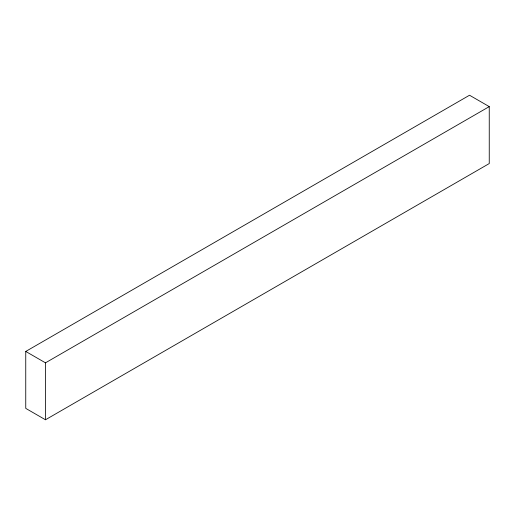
<?xml version="1.0" encoding="UTF-8"?>
<svg xmlns="http://www.w3.org/2000/svg" width="515" height="515" viewBox="0 0 515 515"><rect width="100%" height="100%" fill="white"/><g stroke="black" fill="none" stroke-linecap="round" stroke-linejoin="round"><path stroke-width="0.77" d="M25.75 351.442L469.526 95.23L489.25 106.618L489.25 163.558L45.475 419.77L25.75 408.382L25.75 351.442L45.475 362.83L489.25 106.618M45.475 362.83L45.475 419.77"/></g></svg>
